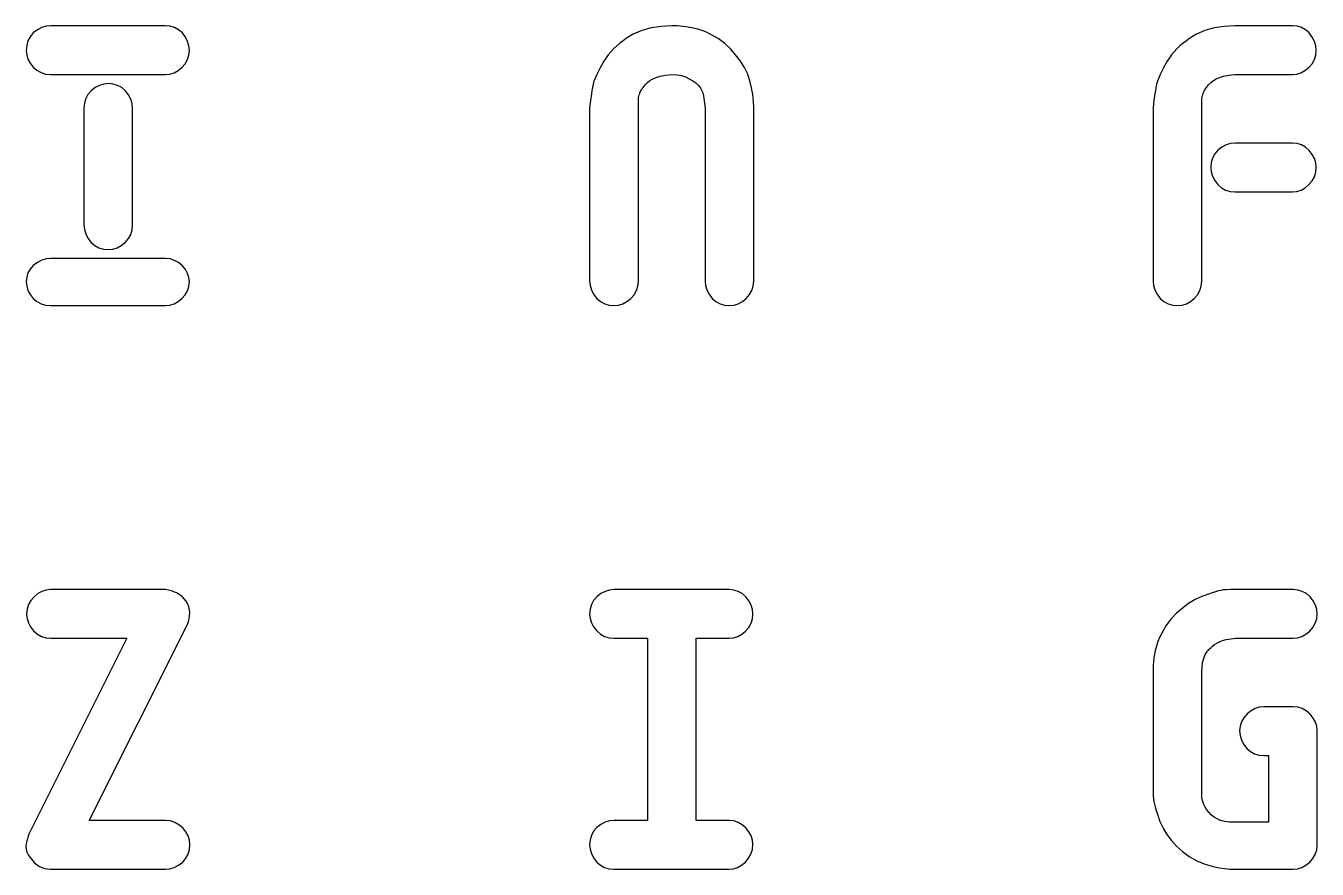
# Model space of a CAD drawing. Header units: metres. Extents: x -3 to 203, y -205 to 5.
# Drawn here: x 156.89 to 202.72, y -24.84 to 5.08 of the extents above; entities that cross this region are included whole.
import ezdxf

# ---------------------------------------------------------------- set-up
doc = ezdxf.new("R2010")
doc.units = ezdxf.units.M

msp = doc.modelspace()

# ---------------------------------------------------------------- linework, layer by layer
for p, q in [((157.604, 5.06042), (157.45, 5.01299)), ((157.762, 5.07625), (157.604, 5.06042)), ((161.846, 5.07625), (157.762, 5.07625)), ((162.013, 5.06042), (161.846, 5.07625)), ((162.169, 5.01299), (162.013, 5.06042)), ((179.436, 5.058), (179.08, 5.00323)), ((179.82, 5.07625), (179.436, 5.058)), ((180.019, 5.07143), (179.82, 5.07625)), ((180.211, 5.05699), (180.019, 5.07143)), ((180.396, 5.03293), (180.211, 5.05699)), ((199.422, 5.058), (199.068, 5.00323)), ((199.804, 5.07625), (199.422, 5.058)), ((201.846, 5.07625), (199.804, 5.07625)), ((202.013, 5.06042), (201.846, 5.07625)), ((202.169, 5.01299), (202.013, 5.06042)), ((157.042, 4.68974), (156.963, 4.54224)), ((157.151, 4.82324), (157.042, 4.68974)), ((157.299, 4.93393), (157.151, 4.82324)), ((157.45, 5.01299), (157.299, 4.93393)), ((162.312, 4.93393), (162.169, 5.01299)), ((162.443, 4.82324), (162.312, 4.93393)), ((162.552, 4.674), (162.443, 4.82324)), ((162.63, 4.52124), (162.552, 4.674)), ((178.214, 4.633), (178.095, 4.54819)), ((178.332, 4.71169), (178.214, 4.633)), ((178.451, 4.78424), (178.332, 4.71169)), ((178.751, 4.91199), (178.451, 4.78424)), ((179.08, 5.00323), (178.751, 4.91199)), ((180.574, 4.99924), (180.396, 5.03293)), ((180.742, 4.95731), (180.574, 4.99924)), ((180.899, 4.90749), (180.742, 4.95731)), ((181.043, 4.84981), (180.899, 4.90749)), ((181.175, 4.78424), (181.043, 4.84981)), ((181.457, 4.62337), (181.175, 4.78424)), ((181.702, 4.44675), (181.457, 4.62337)), ((198.207, 4.633), (198.088, 4.54819)), ((198.325, 4.71169), (198.207, 4.633)), ((198.443, 4.78424), (198.325, 4.71169)), ((198.741, 4.91199), (198.443, 4.78424)), ((199.068, 5.00323), (198.741, 4.91199)), ((202.312, 4.93393), (202.169, 5.01299)), ((202.443, 4.82324), (202.312, 4.93393)), ((202.552, 4.674), (202.443, 4.82324)), ((202.63, 4.52124), (202.552, 4.674)), ((156.917, 4.38074), (156.901, 4.20525)), ((156.901, 4.20525), (156.917, 4.04724)), ((156.963, 4.54224), (156.917, 4.38074)), ((162.677, 4.36499), (162.63, 4.52124)), ((162.676, 4.03587), (162.693, 4.20525)), ((162.693, 4.20525), (162.677, 4.36499)), ((177.651, 4.15555), (177.557, 4.04625)), ((177.753, 4.2605), (177.651, 4.15555)), ((177.861, 4.36105), (177.753, 4.2605)), ((177.976, 4.45724), (177.861, 4.36105)), ((178.095, 4.54819), (177.976, 4.45724)), ((181.911, 4.25436), (181.702, 4.44675)), ((182.083, 4.04625), (181.911, 4.25436)), ((197.647, 4.15555), (197.554, 4.04625)), ((197.748, 4.2605), (197.647, 4.15555)), ((197.855, 4.36105), (197.748, 4.2605)), ((197.97, 4.45724), (197.855, 4.36105)), ((198.088, 4.54819), (197.97, 4.45724)), ((202.677, 4.36499), (202.63, 4.52124)), ((202.676, 4.03587), (202.693, 4.20525)), ((202.693, 4.20525), (202.677, 4.36499)), ((156.917, 4.04724), (156.963, 3.89624)), ((156.963, 3.89624), (157.042, 3.75224)), ((157.042, 3.75224), (157.151, 3.61525)), ((162.429, 3.60124), (162.544, 3.73387)), ((162.544, 3.73387), (162.627, 3.87874)), ((162.627, 3.87874), (162.676, 4.03587)), ((177.405, 3.82112), (177.271, 3.59074)), ((177.557, 4.04625), (177.405, 3.82112)), ((182.256, 3.82155), (182.083, 4.04625)), ((182.399, 3.5925), (182.256, 3.82155)), ((197.403, 3.82112), (197.269, 3.59074)), ((197.554, 4.04625), (197.403, 3.82112)), ((202.428, 3.60124), (202.544, 3.73387)), ((202.544, 3.73387), (202.627, 3.87874)), ((202.627, 3.87874), (202.676, 4.03587)), ((157.151, 3.61525), (157.283, 3.49843)), ((157.283, 3.49843), (157.429, 3.41499)), ((157.429, 3.41499), (157.588, 3.36493)), ((157.588, 3.36493), (157.762, 3.34824)), ((157.762, 3.34824), (161.846, 3.34824)), ((161.846, 3.34824), (162.002, 3.36406)), ((162.002, 3.36406), (162.151, 3.4115)), ((162.151, 3.4115), (162.293, 3.49055)), ((162.293, 3.49055), (162.429, 3.60124)), ((177.154, 3.35512), (177.055, 3.11424)), ((177.271, 3.59074), (177.154, 3.35512)), ((179.14, 3.19524), (179.258, 3.24643)), ((179.258, 3.24643), (179.408, 3.28899)), ((179.408, 3.28899), (179.591, 3.32294)), ((179.591, 3.32294), (179.806, 3.34824)), ((179.806, 3.34824), (179.992, 3.33868)), ((179.992, 3.33868), (180.16, 3.31)), ((180.16, 3.31), (180.308, 3.26218)), ((180.308, 3.26218), (180.561, 3.12924)), ((182.511, 3.35905), (182.399, 3.5925)), ((182.592, 3.12125), (182.511, 3.35905)), ((197.153, 3.35512), (197.054, 3.11424)), ((197.269, 3.59074), (197.153, 3.35512)), ((199.137, 3.19524), (199.254, 3.24643)), ((199.254, 3.24643), (199.403, 3.28899)), ((199.403, 3.28899), (199.584, 3.32294)), ((199.584, 3.32294), (199.798, 3.34824)), ((199.798, 3.34824), (201.844, 3.34824)), ((201.844, 3.34824), (202, 3.36406)), ((202, 3.36406), (202.15, 3.4115)), ((202.15, 3.4115), (202.292, 3.49055)), ((202.292, 3.49055), (202.428, 3.60124)), ((159.202, 2.77524), (159.091, 2.64174)), ((159.351, 2.88593), (159.202, 2.77524)), ((159.504, 2.965), (159.351, 2.88593)), ((159.66, 3.01244), (159.504, 2.965)), ((159.82, 3.02824), (159.66, 3.01244)), ((159.989, 3.01244), (159.82, 3.02824)), ((160.146, 2.965), (159.989, 3.01244)), ((160.291, 2.88593), (160.146, 2.965)), ((160.424, 2.77524), (160.291, 2.88593)), ((160.535, 2.62599), (160.424, 2.77524)), ((176.983, 2.78069), (176.964, 2.66924)), ((177.004, 2.892), (176.983, 2.78069)), ((177.028, 3.00317), (177.004, 2.892)), ((177.055, 3.11424), (177.028, 3.00317)), ((178.698, 2.73105), (178.725, 2.78249)), ((178.725, 2.78249), (178.758, 2.83556)), ((178.758, 2.83556), (178.797, 2.89024)), ((178.797, 2.89024), (178.871, 2.98206)), ((178.871, 2.98206), (178.953, 3.06349)), ((178.953, 3.06349), (179.042, 3.13455)), ((179.042, 3.13455), (179.14, 3.19524)), ((180.561, 3.12924), (180.666, 3.05624)), ((180.666, 3.05624), (180.753, 2.97624)), ((180.753, 2.97624), (180.822, 2.88924)), ((180.822, 2.88924), (180.875, 2.79662)), ((180.875, 2.79662), (180.915, 2.69875)), ((182.65, 2.88168), (182.592, 3.12125)), ((182.692, 2.64299), (182.65, 2.88168)), ((196.982, 2.78069), (196.963, 2.66924)), ((197.003, 2.892), (196.982, 2.78069)), ((197.027, 3.00317), (197.003, 2.892)), ((197.054, 3.11424), (197.027, 3.00317)), ((198.698, 2.73105), (198.725, 2.78249)), ((198.725, 2.78249), (198.757, 2.83556)), ((198.757, 2.83556), (198.796, 2.89024)), ((198.796, 2.89024), (198.869, 2.98206)), ((198.869, 2.98206), (198.951, 3.06349)), ((198.951, 3.06349), (199.04, 3.13455)), ((199.04, 3.13455), (199.137, 3.19524)), ((158.965, 2.33275), (158.949, 2.15724)), ((159.012, 2.49425), (158.965, 2.33275)), ((159.091, 2.64174), (159.012, 2.49425)), ((160.614, 2.47324), (160.535, 2.62599)), ((160.661, 2.31699), (160.614, 2.47324)), ((160.677, 2.15724), (160.661, 2.31699)), ((176.931, 2.4325), (176.901, 2.16824)), ((176.964, 2.66924), (176.931, 2.4325)), ((178.629, 2.48724), (178.637, 2.53574)), ((178.629, -3.98274), (178.629, 2.48724)), ((178.637, 2.53574), (178.648, 2.58424)), ((178.648, 2.58424), (178.662, 2.63274)), ((178.662, 2.63274), (178.678, 2.68124)), ((178.678, 2.68124), (178.698, 2.73105)), ((180.915, 2.69875), (180.941, 2.59561)), ((180.941, 2.59561), (180.997, 2.15424)), ((182.717, 2.40518), (182.692, 2.64299)), ((182.725, 2.16824), (182.717, 2.40518)), ((196.93, 2.4325), (196.901, 2.16824)), ((196.963, 2.66924), (196.93, 2.4325)), ((198.629, 2.48724), (198.637, 2.53574)), ((198.629, -3.98274), (198.629, 2.48724)), ((198.637, 2.53574), (198.648, 2.58424)), ((198.648, 2.58424), (198.662, 2.63274)), ((198.662, 2.63274), (198.678, 2.68124)), ((198.678, 2.68124), (198.698, 2.73105)), ((158.949, 2.15724), (158.949, -1.98874)), ((160.677, -1.98874), (160.677, 2.15724)), ((176.901, 2.16824), (176.901, -3.98074)), ((180.997, 2.15424), (180.997, -3.98274)), ((182.725, -3.98074), (182.725, 2.16824)), ((196.901, 2.16824), (196.901, -3.98074)), ((199.09, 0.53062), (199.011, 0.38574)), ((199.199, 0.66324), (199.09, 0.53062)), ((199.346, 0.77393), (199.199, 0.66324)), ((199.497, 0.853), (199.346, 0.77393)), ((199.651, 0.90044), (199.497, 0.853)), ((199.809, 0.91624), (199.651, 0.90044)), ((201.847, 0.91624), (199.809, 0.91624)), ((202.014, 0.89955), (201.847, 0.91624)), ((202.169, 0.84949), (202.014, 0.89955)), ((202.312, 0.76605), (202.169, 0.84949)), ((202.443, 0.64925), (202.312, 0.76605)), ((202.552, 0.51224), (202.443, 0.64925)), ((202.63, 0.36824), (202.552, 0.51224)), ((198.965, 0.22862), (198.949, 0.05925)), ((198.949, 0.05925), (198.965, -0.10049)), ((199.011, 0.38574), (198.965, 0.22862)), ((202.677, 0.21724), (202.63, 0.36824)), ((202.676, -0.11624), (202.693, 0.05925)), ((202.693, 0.05925), (202.677, 0.21724)), ((198.965, -0.10049), (199.011, -0.25674)), ((199.011, -0.25674), (199.09, -0.40948)), ((199.09, -0.40948), (199.199, -0.55875)), ((202.429, -0.55875), (202.544, -0.42525)), ((202.544, -0.42525), (202.627, -0.27774)), ((202.627, -0.27774), (202.676, -0.11624)), ((199.199, -0.55875), (199.33, -0.66943)), ((199.33, -0.66943), (199.476, -0.74849)), ((199.476, -0.74849), (199.635, -0.79593)), ((199.635, -0.79593), (199.809, -0.81174)), ((199.809, -0.81174), (201.847, -0.81174)), ((201.847, -0.81174), (202.003, -0.79593)), ((202.003, -0.79593), (202.152, -0.74849)), ((202.152, -0.74849), (202.294, -0.66943)), ((202.294, -0.66943), (202.429, -0.55875)), ((158.949, -1.98874), (158.965, -2.1485)), ((158.965, -2.1485), (159.012, -2.30475)), ((160.61, -2.32574), (160.66, -2.16425)), ((160.66, -2.16425), (160.677, -1.98874)), ((159.012, -2.30475), (159.091, -2.45749)), ((159.091, -2.45749), (159.202, -2.60674)), ((159.202, -2.60674), (159.335, -2.71742)), ((159.335, -2.71742), (159.483, -2.79649)), ((160.129, -2.79649), (160.273, -2.71742)), ((160.273, -2.71742), (160.41, -2.60674)), ((160.41, -2.60674), (160.527, -2.47324)), ((160.527, -2.47324), (160.61, -2.32574)), ((157.604, -3.19499), (157.45, -3.24074)), ((157.762, -3.17975), (157.604, -3.19499)), ((161.846, -3.17975), (157.762, -3.17975)), ((159.483, -2.79649), (159.644, -2.84393)), ((159.644, -2.84393), (159.82, -2.85974)), ((159.82, -2.85974), (159.978, -2.84393)), ((159.978, -2.84393), (160.129, -2.79649)), ((162.013, -3.1958), (161.846, -3.17975)), ((162.169, -3.24399), (162.013, -3.1958)), ((157.042, -3.55118), (156.963, -3.69049)), ((157.151, -3.42374), (157.042, -3.55118)), ((157.299, -3.31699), (157.151, -3.42374)), ((157.45, -3.24074), (157.299, -3.31699)), ((162.312, -3.32431), (162.169, -3.24399)), ((162.443, -3.43674), (162.312, -3.32431)), ((162.552, -3.56862), (162.443, -3.43674)), ((162.63, -3.70724), (162.552, -3.56862)), ((156.917, -3.84167), (156.901, -4.00475)), ((156.901, -4.00475), (156.917, -4.15855)), ((156.963, -3.69049), (156.917, -3.84167)), ((162.677, -3.85262), (162.63, -3.70724)), ((162.676, -4.174), (162.693, -4.00475)), ((162.693, -4.00475), (162.677, -3.85262)), ((176.901, -3.98074), (176.917, -4.13905)), ((178.612, -4.15631), (178.629, -3.98274)), ((180.997, -3.98274), (181.013, -4.14055)), ((182.708, -4.1548), (182.725, -3.98074)), ((196.901, -3.98074), (196.917, -4.13905)), ((198.612, -4.15631), (198.629, -3.98274)), ((156.917, -4.15855), (156.963, -4.30899)), ((156.963, -4.30899), (157.042, -4.45605)), ((157.042, -4.45605), (157.151, -4.59975)), ((162.429, -4.60074), (162.544, -4.47198)), ((162.544, -4.47198), (162.627, -4.32974)), ((162.627, -4.32974), (162.676, -4.174)), ((176.917, -4.13905), (176.964, -4.29399)), ((176.964, -4.29399), (177.043, -4.44556)), ((177.043, -4.44556), (177.154, -4.59375)), ((178.362, -4.59375), (178.479, -4.46181)), ((178.479, -4.46181), (178.562, -4.31599)), ((178.562, -4.31599), (178.612, -4.15631)), ((181.013, -4.14055), (181.06, -4.295)), ((181.06, -4.295), (181.139, -4.44606)), ((181.139, -4.44606), (181.25, -4.59375)), ((182.458, -4.59375), (182.575, -4.4613)), ((182.575, -4.4613), (182.658, -4.31499)), ((182.658, -4.31499), (182.708, -4.1548)), ((196.917, -4.13905), (196.964, -4.29399)), ((196.964, -4.29399), (197.043, -4.44556)), ((197.043, -4.44556), (197.154, -4.59375)), ((198.362, -4.59375), (198.479, -4.46181)), ((198.479, -4.46181), (198.562, -4.31599)), ((198.562, -4.31599), (198.612, -4.15631)), ((157.151, -4.59975), (157.283, -4.7065)), ((157.283, -4.7065), (157.429, -4.78275)), ((157.429, -4.78275), (157.588, -4.82849)), ((157.588, -4.82849), (157.762, -4.84375)), ((157.762, -4.84375), (161.846, -4.84375)), ((161.846, -4.84375), (162.002, -4.82855)), ((162.002, -4.82855), (162.151, -4.78299)), ((162.151, -4.78299), (162.293, -4.70706)), ((162.293, -4.70706), (162.429, -4.60074)), ((177.154, -4.59375), (177.287, -4.70312)), ((177.287, -4.70312), (177.435, -4.78125)), ((177.435, -4.78125), (177.596, -4.82812)), ((177.596, -4.82812), (177.772, -4.84375)), ((177.772, -4.84375), (177.93, -4.82812)), ((177.93, -4.82812), (178.081, -4.78125)), ((178.081, -4.78125), (178.225, -4.70312)), ((178.225, -4.70312), (178.362, -4.59375)), ((181.25, -4.59375), (181.383, -4.70312)), ((181.383, -4.70312), (181.531, -4.78125)), ((181.531, -4.78125), (181.692, -4.82812)), ((181.692, -4.82812), (181.868, -4.84375)), ((181.868, -4.84375), (182.026, -4.82812)), ((182.026, -4.82812), (182.177, -4.78125)), ((182.177, -4.78125), (182.321, -4.70312)), ((182.321, -4.70312), (182.458, -4.59375)), ((197.154, -4.59375), (197.287, -4.70312)), ((197.287, -4.70312), (197.435, -4.78125)), ((197.435, -4.78125), (197.596, -4.82812)), ((197.596, -4.82812), (197.772, -4.84375)), ((197.772, -4.84375), (197.93, -4.82812)), ((197.93, -4.82812), (198.081, -4.78125)), ((198.081, -4.78125), (198.225, -4.70312)), ((198.225, -4.70312), (198.362, -4.59375)), ((157.315, -15.0661), (157.179, -15.1768)), ((157.457, -14.987), (157.315, -15.0661)), ((157.606, -14.9396), (157.457, -14.987)), ((157.762, -14.9238), (157.606, -14.9396)), ((161.845, -14.9238), (157.762, -14.9238)), ((162.063, -14.9656), (161.845, -14.9238)), ((162.258, -15.049), (162.063, -14.9656)), ((162.431, -15.1741), (162.258, -15.049)), ((177.299, -15.0661), (177.151, -15.1768)), ((177.45, -14.987), (177.299, -15.0661)), ((177.604, -14.9396), (177.45, -14.987)), ((177.762, -14.9238), (177.604, -14.9396)), ((181.846, -14.9238), (177.762, -14.9238)), ((182.013, -14.9396), (181.846, -14.9238)), ((182.169, -14.987), (182.013, -14.9396)), ((182.312, -15.0661), (182.169, -14.987)), ((182.443, -15.1768), (182.312, -15.0661)), ((198.87, -15.0908), (198.628, -15.1689)), ((199.002, -15.0405), (198.87, -15.0908)), ((199.118, -15.0005), (199.002, -15.0405)), ((199.218, -14.9709), (199.118, -15.0005)), ((199.303, -14.9518), (199.218, -14.9709)), ((199.393, -14.9395), (199.303, -14.9518)), ((199.509, -14.9308), (199.393, -14.9395)), ((199.651, -14.9255), (199.509, -14.9308)), ((199.82, -14.9238), (199.651, -14.9255)), ((201.873, -14.9238), (199.82, -14.9238)), ((202.041, -14.9396), (201.873, -14.9238)), ((202.198, -14.987), (202.041, -14.9396)), ((202.342, -15.0661), (202.198, -14.987)), ((202.474, -15.1768), (202.342, -15.0661)), ((156.981, -15.4578), (156.932, -15.6193)), ((157.064, -15.3103), (156.981, -15.4578)), ((157.179, -15.1768), (157.064, -15.3103)), ((162.581, -15.3408), (162.431, -15.1741)), ((162.636, -15.4386), (162.581, -15.3408)), ((162.675, -15.5383), (162.636, -15.4386)), ((162.698, -15.6396), (162.675, -15.5383)), ((176.963, -15.4578), (176.917, -15.6193)), ((177.042, -15.3103), (176.963, -15.4578)), ((177.151, -15.1768), (177.042, -15.3103)), ((182.552, -15.326), (182.443, -15.1768)), ((182.63, -15.4788), (182.552, -15.326)), ((182.677, -15.635), (182.63, -15.4788)), ((198.161, -15.4194), (197.935, -15.5918)), ((198.392, -15.2785), (198.161, -15.4194)), ((198.628, -15.1689), (198.392, -15.2785)), ((202.584, -15.326), (202.474, -15.1768)), ((202.662, -15.4788), (202.584, -15.326)), ((202.709, -15.635), (202.662, -15.4788)), ((156.932, -15.6193), (156.915, -15.7948)), ((156.915, -15.7948), (156.931, -15.9528)), ((156.931, -15.9528), (156.978, -16.1038)), ((162.66, -16.0606), (162.685, -15.958)), ((162.685, -15.958), (162.701, -15.8521)), ((162.706, -15.7428), (162.698, -15.6396)), ((162.701, -15.8521), (162.706, -15.7428)), ((176.917, -15.6193), (176.901, -15.7948)), ((176.901, -15.7948), (176.917, -15.9528)), ((176.917, -15.9528), (176.964, -16.1038)), ((182.628, -16.1213), (182.677, -15.9641)), ((182.693, -15.7948), (182.677, -15.635)), ((182.677, -15.9641), (182.693, -15.7948)), ((197.533, -15.9708), (197.356, -16.215)), ((197.726, -15.763), (197.533, -15.9708)), ((197.935, -15.5918), (197.726, -15.763)), ((202.659, -16.1213), (202.708, -15.9641)), ((202.708, -15.9641), (202.725, -15.7948)), ((202.725, -15.7948), (202.709, -15.635)), ((156.978, -16.1038), (157.056, -16.2478)), ((157.056, -16.2478), (157.165, -16.3848)), ((157.165, -16.3848), (157.296, -16.5016)), ((157.296, -16.5016), (157.439, -16.585)), ((159.137, -23.1157), (162.623, -16.1598)), ((162.623, -16.1598), (162.66, -16.0606)), ((176.964, -16.1038), (177.042, -16.2478)), ((177.042, -16.2478), (177.152, -16.3848)), ((177.152, -16.3848), (177.284, -16.5016)), ((177.284, -16.5016), (177.431, -16.585)), ((182.298, -16.5094), (182.432, -16.3988)), ((182.432, -16.3988), (182.546, -16.2661)), ((182.546, -16.2661), (182.628, -16.1213)), ((197.194, -16.4958), (197.128, -16.6273)), ((197.356, -16.215), (197.194, -16.4958)), ((202.324, -16.5094), (202.46, -16.3988)), ((202.46, -16.3988), (202.576, -16.2661)), ((202.576, -16.2661), (202.659, -16.1213)), ((160.47, -16.6518), (156.998, -23.6077)), ((157.439, -16.585), (157.595, -16.6351)), ((157.595, -16.6351), (157.762, -16.6518)), ((157.762, -16.6518), (160.47, -16.6518)), ((177.431, -16.585), (177.591, -16.6351)), ((177.591, -16.6351), (177.765, -16.6518)), ((177.765, -16.6518), (178.949, -16.6518)), ((178.949, -16.6518), (178.949, -23.1157)), ((180.677, -23.1157), (180.677, -16.6518)), ((180.677, -16.6518), (181.856, -16.6518)), ((181.856, -16.6518), (182.01, -16.6359)), ((182.01, -16.6359), (182.158, -16.5885)), ((182.158, -16.5885), (182.298, -16.5094)), ((197.02, -16.9268), (196.978, -17.0948)), ((197.07, -16.771), (197.02, -16.9268)), ((197.128, -16.6273), (197.07, -16.771)), ((198.958, -16.9755), (199.015, -16.9287)), ((199.015, -16.9287), (199.082, -16.8758)), ((199.082, -16.8758), (199.162, -16.8224)), ((199.162, -16.8224), (199.258, -16.7743)), ((199.258, -16.7743), (199.368, -16.7314)), ((199.368, -16.7314), (199.493, -16.6938)), ((199.493, -16.6938), (199.827, -16.6518)), ((199.827, -16.6518), (201.875, -16.6518)), ((201.875, -16.6518), (202.032, -16.6359)), ((202.032, -16.6359), (202.182, -16.5885)), ((202.182, -16.5885), (202.324, -16.5094)), ((196.944, -17.271), (196.92, -17.4525)), ((196.978, -17.0948), (196.944, -17.271)), ((198.66, -17.5093), (198.699, -17.3596)), ((198.699, -17.3596), (198.754, -17.2258)), ((198.754, -17.2258), (198.82, -17.126)), ((198.82, -17.126), (198.851, -17.0853)), ((198.851, -17.0853), (198.88, -17.0508)), ((198.88, -17.0508), (198.914, -17.0162)), ((198.914, -17.0162), (198.958, -16.9755)), ((196.906, -17.6395), (196.901, -17.8318)), ((196.901, -17.8318), (196.901, -21.9357)), ((196.92, -17.4525), (196.906, -17.6395)), ((198.629, -17.8558), (198.637, -17.6746)), ((198.629, -22.3207), (198.629, -17.8558)), ((198.637, -17.6746), (198.66, -17.5093)), ((200.377, -19.2261), (200.24, -19.3368)), ((200.521, -19.147), (200.377, -19.2261)), ((200.671, -19.0996), (200.521, -19.147)), ((200.829, -19.0838), (200.671, -19.0996)), ((201.869, -19.0838), (200.829, -19.0838)), ((202.038, -19.1002), (201.869, -19.0838)), ((202.195, -19.1495), (202.038, -19.1002)), ((202.34, -19.2317), (202.195, -19.1495)), ((202.472, -19.3468), (202.34, -19.2317)), ((200.04, -19.6143), (199.99, -19.7714)), ((200.123, -19.4694), (200.04, -19.6143)), ((200.24, -19.3368), (200.123, -19.4694)), ((202.583, -19.4813), (202.472, -19.3468)), ((202.662, -19.6228), (202.583, -19.4813)), ((202.709, -19.7713), (202.662, -19.6228)), ((199.99, -19.7714), (199.973, -19.9408)), ((199.973, -19.9408), (199.989, -20.1005)), ((199.989, -20.1005), (200.036, -20.2567)), ((202.725, -19.9268), (202.709, -19.7713)), ((202.725, -23.9877), (202.725, -19.9268)), ((200.036, -20.2567), (200.115, -20.4095)), ((200.115, -20.4095), (200.225, -20.5587)), ((200.225, -20.5587), (200.357, -20.6694)), ((200.357, -20.6694), (200.502, -20.7485)), ((200.502, -20.7485), (200.66, -20.7959)), ((200.66, -20.7959), (200.829, -20.8117)), ((200.829, -20.8117), (200.997, -20.8117)), ((200.997, -20.8117), (200.997, -23.1797)), ((196.901, -21.9357), (196.903, -22.098)), ((196.903, -22.098), (196.908, -22.2367)), ((196.908, -22.2367), (196.917, -22.352)), ((196.917, -22.352), (196.929, -22.4437)), ((196.929, -22.4437), (196.947, -22.532)), ((198.666, -22.4445), (198.629, -22.3207)), ((198.706, -22.5527), (198.666, -22.4445)), ((196.947, -22.532), (196.974, -22.6367)), ((196.974, -22.6367), (197.01, -22.758)), ((197.01, -22.758), (197.055, -22.8957)), ((197.055, -22.8957), (197.143, -23.1472)), ((198.75, -22.6455), (198.706, -22.5527)), ((198.797, -22.7227), (198.75, -22.6455)), ((198.878, -22.8268), (198.797, -22.7227)), ((198.968, -22.918), (198.878, -22.8268)), ((199.067, -22.9963), (198.968, -22.918)), ((161.845, -23.1157), (159.137, -23.1157)), ((162.019, -23.1324), (161.845, -23.1157)), ((162.178, -23.1825), (162.019, -23.1324)), ((162.324, -23.2659), (162.178, -23.1825)), ((162.456, -23.3827), (162.324, -23.2659)), ((177.152, -23.3687), (177.042, -23.5014)), ((177.3, -23.2581), (177.152, -23.3687)), ((177.451, -23.179), (177.3, -23.2581)), ((177.606, -23.1316), (177.451, -23.179)), ((177.765, -23.1157), (177.606, -23.1316)), ((178.949, -23.1157), (177.765, -23.1157)), ((181.856, -23.1157), (180.677, -23.1157)), ((182.021, -23.1324), (181.856, -23.1157)), ((182.175, -23.1825), (182.021, -23.1324)), ((182.316, -23.2659), (182.175, -23.1825)), ((182.446, -23.3827), (182.316, -23.2659)), ((197.143, -23.1472), (197.255, -23.3865)), ((199.175, -23.0617), (199.067, -22.9963)), ((199.299, -23.1134), (199.175, -23.0617)), ((199.445, -23.1502), (199.299, -23.1134)), ((199.614, -23.1724), (199.445, -23.1502)), ((199.806, -23.1797), (199.614, -23.1724)), ((200.997, -23.1797), (199.806, -23.1797)), ((156.943, -23.7675), (156.915, -23.8839)), ((156.971, -23.6754), (156.943, -23.7675)), ((156.998, -23.6077), (156.971, -23.6754)), ((162.566, -23.5197), (162.456, -23.3827)), ((162.644, -23.6637), (162.566, -23.5197)), ((162.691, -23.8147), (162.644, -23.6637)), ((162.706, -23.9727), (162.691, -23.8147)), ((176.917, -23.8034), (176.901, -23.9727)), ((176.964, -23.6462), (176.917, -23.8034)), ((177.042, -23.5014), (176.964, -23.6462)), ((182.554, -23.5197), (182.446, -23.3827)), ((182.631, -23.6637), (182.554, -23.5197)), ((182.677, -23.8147), (182.631, -23.6637)), ((182.693, -23.9727), (182.677, -23.8147)), ((197.255, -23.3865), (197.391, -23.6137)), ((197.391, -23.6137), (197.55, -23.8287)), ((197.55, -23.8287), (197.735, -24.0303)), ((156.915, -23.8839), (156.887, -24.0247)), ((156.887, -24.0247), (156.897, -24.1384)), ((156.897, -24.1384), (156.925, -24.2432)), ((156.925, -24.2432), (156.973, -24.3394)), ((162.644, -24.3097), (162.691, -24.1482)), ((162.691, -24.1482), (162.706, -23.9727)), ((176.901, -23.9727), (176.917, -24.1325)), ((176.917, -24.1325), (176.963, -24.2887)), ((176.963, -24.2887), (177.042, -24.4415)), ((182.627, -24.3097), (182.676, -24.1482)), ((182.676, -24.1482), (182.693, -23.9727)), ((197.735, -24.0303), (197.947, -24.218)), ((197.947, -24.218), (198.185, -24.3918)), ((202.658, -24.3192), (202.708, -24.1604)), ((202.708, -24.1604), (202.725, -23.9877)), ((156.973, -24.3394), (157.04, -24.4267)), ((157.04, -24.4267), (157.184, -24.6092)), ((157.184, -24.6092), (157.353, -24.7395)), ((157.353, -24.7395), (157.545, -24.8177)), ((162.157, -24.7805), (162.309, -24.7014)), ((162.309, -24.7014), (162.456, -24.5907)), ((162.456, -24.5907), (162.566, -24.4572)), ((162.566, -24.4572), (162.644, -24.3097)), ((177.042, -24.4415), (177.151, -24.5907)), ((177.151, -24.5907), (177.283, -24.7014)), ((177.283, -24.7014), (177.429, -24.7805)), ((182.151, -24.7805), (182.293, -24.7014)), ((182.293, -24.7014), (182.429, -24.5907)), ((182.429, -24.5907), (182.544, -24.4572)), ((182.544, -24.4572), (182.627, -24.3097)), ((198.185, -24.3918), (198.451, -24.5517)), ((198.451, -24.5517), (198.595, -24.6117)), ((198.595, -24.6117), (198.748, -24.6665)), ((198.748, -24.6665), (198.91, -24.7162)), ((198.91, -24.7162), (199.08, -24.7607)), ((202.18, -24.7817), (202.323, -24.7042)), ((202.323, -24.7042), (202.459, -24.5957)), ((202.459, -24.5957), (202.575, -24.4644)), ((202.575, -24.4644), (202.658, -24.3192)), ((157.545, -24.8177), (157.762, -24.8438)), ((157.762, -24.8438), (161.845, -24.8438)), ((161.845, -24.8438), (162.003, -24.8279)), ((162.003, -24.8279), (162.157, -24.7805)), ((177.429, -24.7805), (177.588, -24.8279)), ((177.588, -24.8279), (177.762, -24.8438)), ((177.762, -24.8438), (181.846, -24.8438)), ((181.846, -24.8438), (182.002, -24.8279)), ((182.002, -24.8279), (182.151, -24.7805)), ((199.08, -24.7607), (199.257, -24.7971)), ((199.257, -24.7971), (199.439, -24.823)), ((199.439, -24.823), (199.627, -24.8386)), ((199.627, -24.8386), (199.82, -24.8438)), ((199.82, -24.8438), (201.873, -24.8438)), ((201.873, -24.8438), (202.03, -24.8282)), ((202.03, -24.8282), (202.18, -24.7817))]:
    msp.add_line(p, q)

doc.saveas('drawing.dxf')
